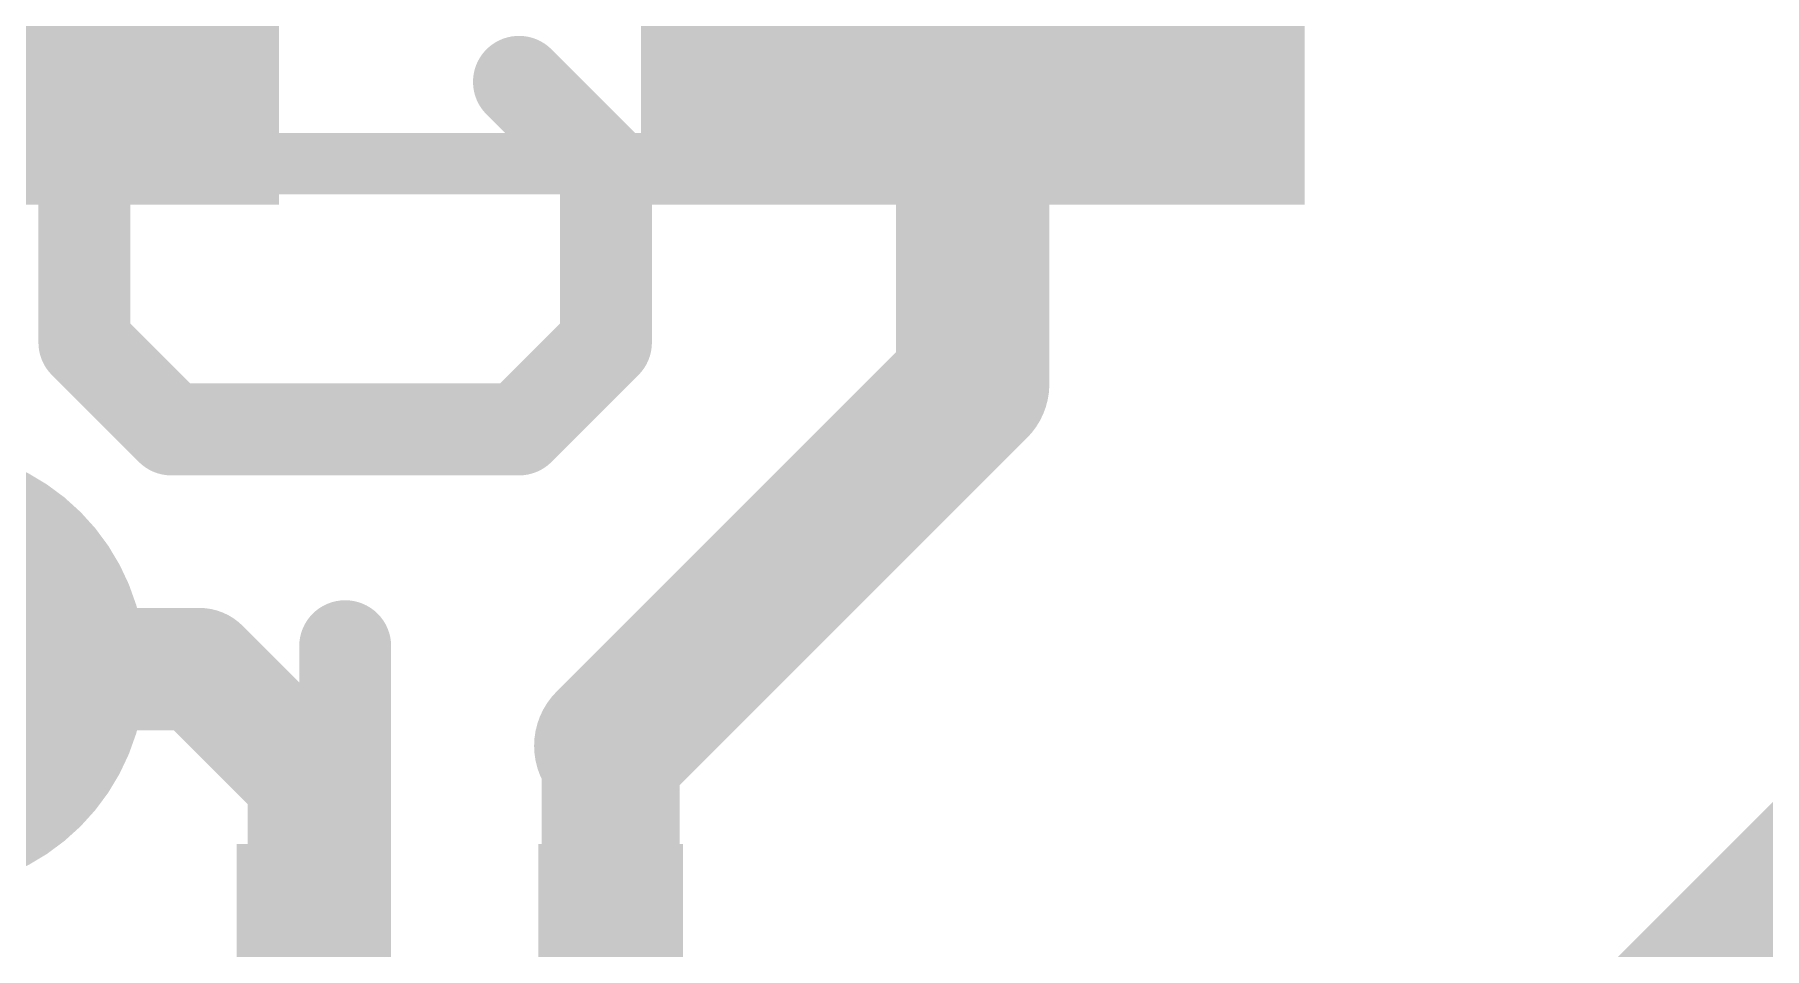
# Model space of a CAD drawing. Extents: x -37 to 70, y -23 to 28.
# Drawn here: x 5.645 to 8.512, y 16.047 to 17.562 of the extents above; entities that cross this region are included whole.
import ezdxf

# ---------------------------------------------------------------- set-up
doc = ezdxf.new("R2010")
doc.units = 0
for name, color, linetype in [('1', 12, 'CONTINUOUS'), ('16', 132, 'CONTINUOUS'), ('18', 110, 'CONTINUOUS'), ('22', 40, 'CONTINUOUS'), ('51', 53, 'CONTINUOUS')]:
    doc.layers.add(name, color=color, linetype=linetype)

# ---------------------------------------------------------------- blocks, each defined once
blk = doc.blocks.new('RECT')
blk.add_solid([(-0.5, -0.5), (0.5, -0.5), (-0.5, 0.5), (0.5, 0.5)])
blk = doc.blocks.new('ROUNDV')
at = {"const_width": 0.5}
blk.add_lwpolyline([(0, -0.25, 1), (0, 0.25, 1), (0, -0.25)], format="xyb", dxfattribs=at)

msp = doc.modelspace()

# ---------------------------------------------------------------- linework, layer by layer
at = {"layer": '1'}
for points, const_width in [([(7.2, 16.983), (7.2, 17.78)], 0.254), ([(6.6, 16.383), (7.2, 16.983)], 0.254), ([(5.9182, 16.51), (5.461, 16.51)], 0.2032), ([(6.1, 16.3282), (5.9182, 16.51)], 0.2032), ([(6.6, 15.77), (6.6, 16.383)], 0.2286), ([(6.1, 16.3282), (6.1, 15.77)], 0.2032)]:
    msp.add_lwpolyline(points, dxfattribs=dict(at, const_width=const_width))
for points, const_width in [([(7.2449, 16.9381, 1), (7.1551, 17.0279)], 0.127), ([(7.1365, 16.983, 1), (7.2635, 16.983)], 0.127), ([(5.9541, 16.5459, 1), (5.8823, 16.4741)], 0.1016), ([(5.9182, 16.4592, 1), (5.9182, 16.5608)], 0.1016), ([(6.5551, 16.4279, 1), (6.6449, 16.3381)], 0.127), ([(6.6572, 16.383, 1), (6.5429, 16.383)], 0.1143), ([(6.1508, 16.3282, 1), (6.0492, 16.3282)], 0.1016), ([(6.0641, 16.2923, 1), (6.1359, 16.3641)], 0.1016)]:
    msp.add_lwpolyline(points, format="xyb", dxfattribs=dict(at, const_width=const_width))
at = {"layer": '16', "const_width": 0.2032}
msp.add_lwpolyline([(8.255, 15.875), (11.43, 19.05)], dxfattribs=at)
at = {"layer": '22', "const_width": 0.1524}
for points in [[(5.7277, 17.3396), (5.8718, 17.4836)], [(6.448, 17.4836), (6.592, 17.3396)], [(5.7277, 17.0515), (5.7277, 17.3396)], [(6.592, 17.3396), (6.592, 17.0515)], [(5.8718, 16.9074), (5.7277, 17.0515)], [(6.592, 17.0515), (6.448, 16.9074)], [(6.448, 16.9074), (5.8718, 16.9074)], [(6.1599, 15.9719), (6.1599, 16.5481)]]:
    msp.add_lwpolyline(points, dxfattribs=at)
at = {"layer": '22', "const_width": 0.0762}
for points in [[(5.8987, 17.4567, 1), (5.8448, 17.5106)], [(6.4749, 17.5106, 1), (6.421, 17.4567)], [(5.7658, 17.3396, 1), (5.6896, 17.3396)], [(5.7008, 17.3665, 1), (5.7546, 17.3126)], [(6.6301, 17.3396, 1), (6.5539, 17.3396)], [(6.5651, 17.3126, 1), (6.619, 17.3665)], [(5.7546, 17.0784, 1), (5.7008, 17.0245)], [(6.619, 17.0245, 1), (6.5651, 17.0784)], [(5.6896, 17.0515, 1), (5.7658, 17.0515)], [(6.5539, 17.0515, 1), (6.6301, 17.0515)], [(5.8718, 16.9455, 1), (5.8718, 16.8693)], [(5.8448, 16.8805, 1), (5.8987, 16.9343)], [(6.421, 16.9343, 1), (6.4749, 16.8805)], [(6.448, 16.8693, 1), (6.448, 16.9455)], [(6.198, 16.5481, 1), (6.1218, 16.5481)]]:
    msp.add_lwpolyline(points, format="xyb", dxfattribs=at)
at = {"layer": '51', "const_width": 0.1016}
msp.add_lwpolyline([(6.706, 17.348), (5.994, 17.348)], dxfattribs=at)
at = {"layer": '51', "const_width": 0.0508}
for points in [[(5.994, 17.3734, 1), (5.994, 17.3226)], [(6.706, 17.3226, 1), (6.706, 17.3734)]]:
    msp.add_lwpolyline(points, format="xyb", dxfattribs=at)

# ---------------------------------------------------------------- block references
at = {"layer": '1', "xscale": 1.1, "rotation": 180}
for p in [(5.5, 17.78), (7.2, 17.78)]:
    msp.add_blockref('RECT', p, dxfattribs=at)
at = {"layer": '1', "xscale": 0.9, "yscale": 0.24, "rotation": 270}
for p in [(6.1, 15.77), (6.6, 15.77)]:
    msp.add_blockref('RECT', p, dxfattribs=at)
at = {"layer": '18', "xscale": 0.7366, "yscale": 0.7366}
msp.add_blockref('ROUNDV', (5.461, 16.51), dxfattribs=at)
msp.add_blockref('ROUNDV', (5.461, 16.51), dxfattribs=at)
at = {"layer": '51', "xscale": 0.5001, "yscale": 0.95, "rotation": 180}
for p in [(5.7698, 17.7749), (6.9382, 17.7749)]:
    msp.add_blockref('RECT', p, dxfattribs=at)

doc.saveas('drawing.dxf')
